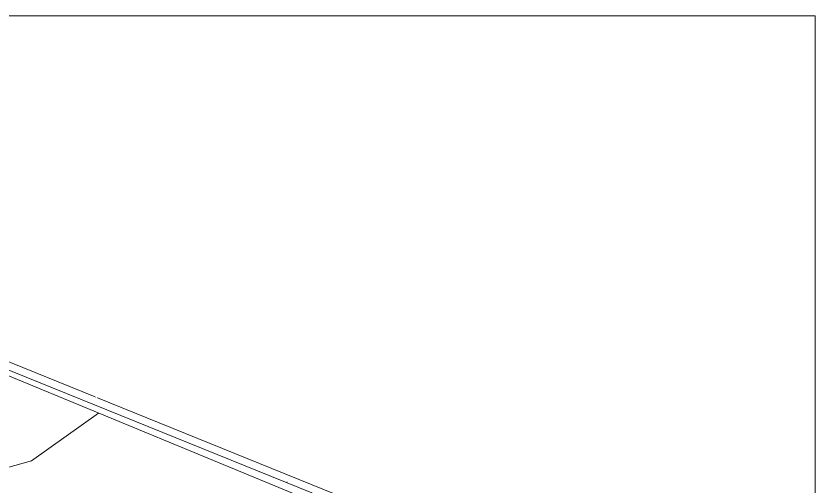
# Model space of a CAD drawing. Header units: inches. Extents: x 3473 to 6569, y -2621 to 2096.
# Drawn here: x 5083 to 6561, y 1227 to 2096 of the extents above; entities that cross this region are included whole.
import ezdxf

# ---------------------------------------------------------------- set-up
doc = ezdxf.new("R2010")
doc.units = ezdxf.units.IN
doc.header["$MEASUREMENT"] = 0

msp = doc.modelspace()

# ---------------------------------------------------------------- linework, layer by layer
at = {"color": 7, "lineweight": 0}
for p, q in [((3473.5, 2096), (6560.7, 2096)), ((6560.7, 2096), (6560.7, 28.1)), ((4348.5, 1748.1), (5229.2, 1391.6)), ((6447.6, 884.2), (4340.2, 1736.1)), ((6427.7, 870.7), (4345.2, 1728.6)), ((6447.7, 898.9), (5233.8, 1389.8)), ((5111.5, 1273.7), (5235.7, 1361.8)), ((5034.7, 1252.2), (5111.5, 1273.7)), ((5584, 1233.3), (5584.5, 1234.4))]:
    msp.add_line(p, q, dxfattribs=at)
for points in [[(5229.3, 1392), (5229, 1391.2), (5231.5, 1390.7)], [(5234, 1390.1), (5233.6, 1389.4), (5231.5, 1390.7)]]:
    msp.add_solid(points, dxfattribs=at)

doc.saveas('drawing.dxf')
